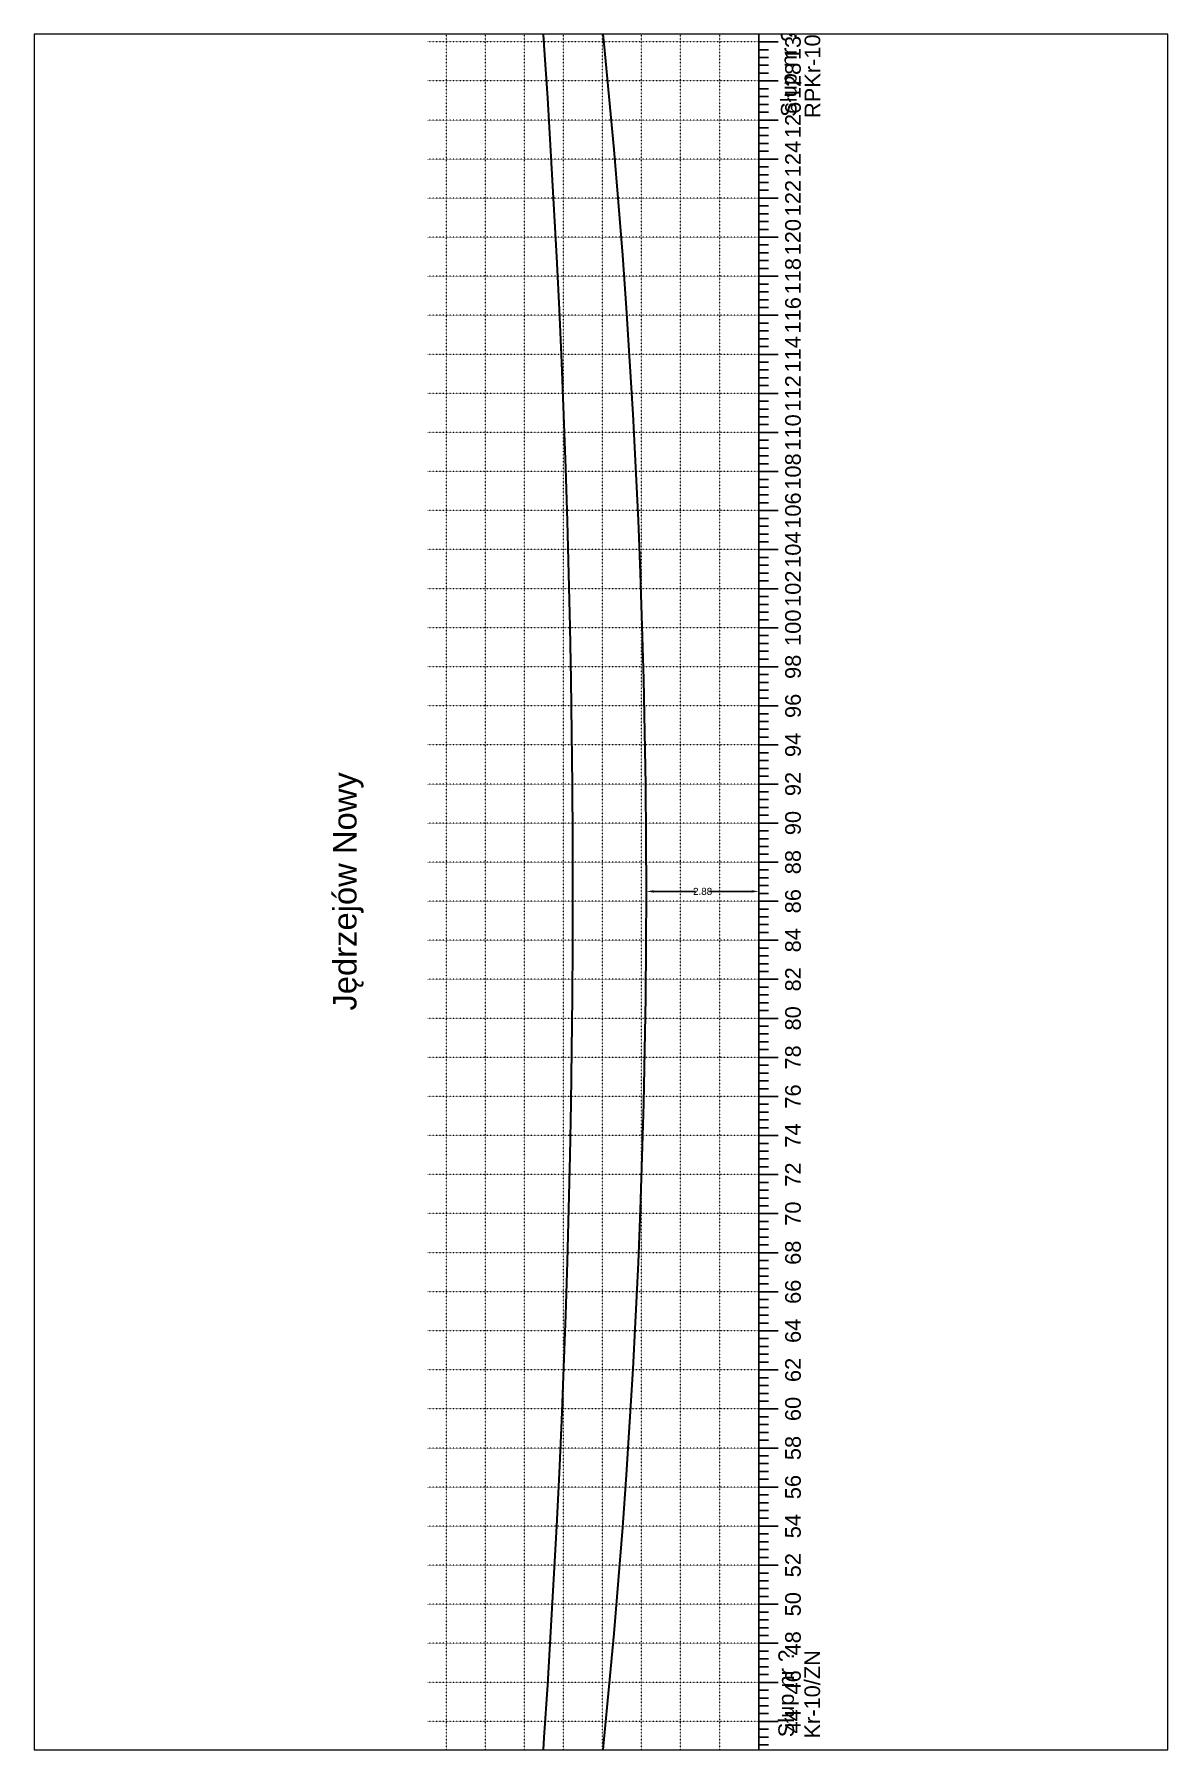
# Paper-space layout '8' of a CAD drawing. Header units: inches, sheet in millimetres. Extents: x 1 to 189, y 1 to 286.
# The model-space entities are those that its viewports show. They can reach past a viewport. Long polylines and large blocks are cut down to what shows.
import ezdxf
from ezdxf.enums import TextEntityAlignment as Align

# ---------------------------------------------------------------- set-up
doc = ezdxf.new("R2010")
doc.units = ezdxf.units.IN
doc.header["$MEASUREMENT"] = 0
doc.linetypes.add('ACAD_ISO07W100', pattern=[3, 0, -3])
doc.layers.add('ramka', color=7, linetype='Continuous', plot=False)
doc.styles.get("Standard").update_dxf_attribs({"font": 'arial.ttf'})
doc.dimstyles.get("Standard").update_dxf_attribs({"dimtxt": 0.25, "dimasz": 0.18, "dimexe": 0.18, "dimexo": 0.0625, "dimgap": -0.09, "dimtad": 0, "dimtih": 1, "dimtoh": 1, "dimzin": 0, "dimdsep": 46, "dimtxsty": 'Standard', "dimcen": 0.09, "dimadec": 0, "dimazin": 0, "dimtfac": 1, "dimtofl": 0, "dimtmove": 0, "dimatfit": 3, "dimfxl": 1, "dimtolj": 1, "dimtzin": 0, "dimarcsym": 0})

# ---------------------------------------------------------------- blocks, each defined once
blk = doc.blocks.new('*D9')
at = {"color": 0, "lineweight": -2}
for p, q in [((-173.035, 1344.029), (-173.035, 1344.154)), ((-172.855, 1343.974), (-171.778, 1343.974)), ((-170.34, 1343.974), (-171.418, 1343.974)), ((-170.16, 1343.879), (-170.16, 1344.154))]:
    blk.add_line(p, q, dxfattribs=at)
at = {"color": 0}
for points in [[(-172.855, 1344.004), (-172.855, 1343.944), (-173.035, 1343.974)], [(-170.34, 1344.004), (-170.34, 1343.944), (-170.16, 1343.974)]]:
    blk.add_solid(points, dxfattribs=at)
at = {"layer": 'Defpoints', "color": 0}
for p in [(-173.035, 1343.966), (-170.16, 1343.974), (-170.16, 1343.816)]:
    blk.add_point(p, dxfattribs=at)
at = {"color": 0, "lineweight": 25, "insert": (-171.598, 1343.974), "char_height": 0.18, "attachment_point": 5}
blk.add_mtext('\\A1;2.88', dxfattribs=at)

msp = doc.modelspace()

# ---------------------------------------------------------------- linework, layer by layer
for p, q in [((-170.16, 1300.724), (-170.16, 1387.224)), ((-170.16, 1366.124), (-169.91, 1366.124)), ((-170.16, 1365.924), (-169.91, 1365.924)), ((-170.16, 1365.724), (-169.66, 1365.724)), ((-170.16, 1365.524), (-169.91, 1365.524)), ((-170.16, 1365.324), (-169.91, 1365.324)), ((-170.16, 1365.124), (-169.91, 1365.124)), ((-170.16, 1364.924), (-169.91, 1364.924)), ((-170.16, 1364.724), (-169.66, 1364.724)), ((-170.16, 1364.524), (-169.91, 1364.524)), ((-170.16, 1364.324), (-169.91, 1364.324)), ((-170.16, 1364.124), (-169.91, 1364.124)), ((-170.16, 1363.924), (-169.91, 1363.924)), ((-170.16, 1363.724), (-169.66, 1363.724)), ((-170.16, 1363.524), (-169.91, 1363.524)), ((-170.16, 1363.324), (-169.91, 1363.324)), ((-170.16, 1363.124), (-169.91, 1363.124)), ((-170.16, 1362.924), (-169.91, 1362.924)), ((-170.16, 1362.724), (-169.66, 1362.724)), ((-170.16, 1362.524), (-169.91, 1362.524)), ((-170.16, 1362.324), (-169.91, 1362.324)), ((-170.16, 1362.124), (-169.91, 1362.124)), ((-170.16, 1361.924), (-169.91, 1361.924)), ((-170.16, 1361.724), (-169.66, 1361.724)), ((-170.16, 1361.524), (-169.91, 1361.524)), ((-170.16, 1361.324), (-169.91, 1361.324)), ((-170.16, 1361.124), (-169.91, 1361.124)), ((-170.16, 1360.924), (-169.91, 1360.924)), ((-170.16, 1360.724), (-169.66, 1360.724)), ((-170.16, 1360.524), (-169.91, 1360.524)), ((-170.16, 1360.324), (-169.91, 1360.324)), ((-170.16, 1360.124), (-169.91, 1360.124)), ((-170.16, 1359.924), (-169.91, 1359.924)), ((-170.16, 1359.724), (-169.66, 1359.724)), ((-170.16, 1359.524), (-169.91, 1359.524)), ((-170.16, 1359.324), (-169.91, 1359.324)), ((-170.16, 1359.124), (-169.91, 1359.124)), ((-170.16, 1358.924), (-169.91, 1358.924)), ((-170.16, 1358.724), (-169.66, 1358.724)), ((-170.16, 1358.524), (-169.91, 1358.524)), ((-170.16, 1358.324), (-169.91, 1358.324)), ((-170.16, 1358.124), (-169.91, 1358.124)), ((-170.16, 1357.924), (-169.91, 1357.924)), ((-170.16, 1357.724), (-169.66, 1357.724)), ((-170.16, 1357.524), (-169.91, 1357.524)), ((-170.16, 1357.324), (-169.91, 1357.324)), ((-170.16, 1357.124), (-169.91, 1357.124)), ((-170.16, 1356.924), (-169.91, 1356.924)), ((-170.16, 1356.724), (-169.66, 1356.724)), ((-170.16, 1356.524), (-169.91, 1356.524)), ((-170.16, 1356.324), (-169.91, 1356.324)), ((-170.16, 1356.124), (-169.91, 1356.124)), ((-170.16, 1355.924), (-169.91, 1355.924)), ((-170.16, 1355.724), (-169.66, 1355.724)), ((-170.16, 1355.524), (-169.91, 1355.524)), ((-170.16, 1355.324), (-169.91, 1355.324)), ((-170.16, 1355.124), (-169.91, 1355.124)), ((-170.16, 1354.924), (-169.91, 1354.924)), ((-170.16, 1354.724), (-169.66, 1354.724)), ((-170.16, 1354.524), (-169.91, 1354.524)), ((-170.16, 1354.324), (-169.91, 1354.324)), ((-170.16, 1354.124), (-169.91, 1354.124)), ((-170.16, 1353.924), (-169.91, 1353.924)), ((-170.16, 1353.724), (-169.66, 1353.724)), ((-170.16, 1353.524), (-169.91, 1353.524)), ((-170.16, 1353.324), (-169.91, 1353.324)), ((-170.16, 1353.124), (-169.91, 1353.124)), ((-170.16, 1352.924), (-169.91, 1352.924)), ((-170.16, 1352.724), (-169.66, 1352.724)), ((-170.16, 1352.524), (-169.91, 1352.524)), ((-170.16, 1352.324), (-169.91, 1352.324)), ((-170.16, 1352.124), (-169.91, 1352.124)), ((-170.16, 1351.924), (-169.91, 1351.924)), ((-170.16, 1351.724), (-169.66, 1351.724)), ((-170.16, 1351.524), (-169.91, 1351.524)), ((-170.16, 1351.324), (-169.91, 1351.324)), ((-170.16, 1351.124), (-169.91, 1351.124)), ((-170.16, 1350.924), (-169.91, 1350.924)), ((-170.16, 1350.724), (-169.66, 1350.724)), ((-170.16, 1350.524), (-169.91, 1350.524)), ((-170.16, 1350.324), (-169.91, 1350.324)), ((-170.16, 1350.124), (-169.91, 1350.124)), ((-170.16, 1349.924), (-169.91, 1349.924)), ((-170.16, 1349.724), (-169.66, 1349.724)), ((-170.16, 1349.524), (-169.91, 1349.524)), ((-170.16, 1349.324), (-169.91, 1349.324)), ((-170.16, 1349.124), (-169.91, 1349.124)), ((-170.16, 1348.924), (-169.91, 1348.924)), ((-170.16, 1348.724), (-169.66, 1348.724)), ((-170.16, 1348.524), (-169.91, 1348.524)), ((-170.16, 1348.324), (-169.91, 1348.324)), ((-170.16, 1348.124), (-169.91, 1348.124)), ((-170.16, 1347.924), (-169.91, 1347.924)), ((-170.16, 1347.724), (-169.66, 1347.724)), ((-170.16, 1347.524), (-169.91, 1347.524)), ((-170.16, 1347.324), (-169.91, 1347.324)), ((-170.16, 1347.124), (-169.91, 1347.124)), ((-170.16, 1346.924), (-169.91, 1346.924)), ((-170.16, 1346.724), (-169.66, 1346.724)), ((-170.16, 1346.524), (-169.91, 1346.524)), ((-170.16, 1346.324), (-169.91, 1346.324)), ((-170.16, 1346.124), (-169.91, 1346.124)), ((-170.16, 1345.924), (-169.91, 1345.924)), ((-170.16, 1345.724), (-169.66, 1345.724)), ((-170.16, 1345.524), (-169.91, 1345.524)), ((-170.16, 1345.324), (-169.91, 1345.324)), ((-170.16, 1345.124), (-169.91, 1345.124)), ((-170.16, 1344.924), (-169.91, 1344.924)), ((-170.16, 1344.724), (-169.66, 1344.724)), ((-170.16, 1344.524), (-169.91, 1344.524)), ((-170.16, 1344.324), (-169.91, 1344.324)), ((-170.16, 1344.124), (-169.91, 1344.124)), ((-170.16, 1343.924), (-169.91, 1343.924)), ((-170.16, 1343.724), (-169.66, 1343.724)), ((-170.16, 1343.524), (-169.91, 1343.524)), ((-170.16, 1343.324), (-169.91, 1343.324)), ((-170.16, 1343.124), (-169.91, 1343.124)), ((-170.16, 1342.924), (-169.91, 1342.924)), ((-170.16, 1342.724), (-169.66, 1342.724)), ((-170.16, 1342.524), (-169.91, 1342.524)), ((-170.16, 1342.324), (-169.91, 1342.324)), ((-170.16, 1342.124), (-169.91, 1342.124)), ((-170.16, 1341.924), (-169.91, 1341.924)), ((-170.16, 1341.724), (-169.66, 1341.724)), ((-170.16, 1341.524), (-169.91, 1341.524)), ((-170.16, 1341.324), (-169.91, 1341.324)), ((-170.16, 1341.124), (-169.91, 1341.124)), ((-170.16, 1340.924), (-169.91, 1340.924)), ((-170.16, 1340.724), (-169.66, 1340.724)), ((-170.16, 1340.524), (-169.91, 1340.524)), ((-170.16, 1340.324), (-169.91, 1340.324)), ((-170.16, 1340.124), (-169.91, 1340.124)), ((-170.16, 1339.924), (-169.91, 1339.924)), ((-170.16, 1339.724), (-169.66, 1339.724)), ((-170.16, 1339.524), (-169.91, 1339.524)), ((-170.16, 1339.324), (-169.91, 1339.324)), ((-170.16, 1339.124), (-169.91, 1339.124)), ((-170.16, 1338.924), (-169.91, 1338.924)), ((-170.16, 1338.724), (-169.66, 1338.724)), ((-170.16, 1338.524), (-169.91, 1338.524)), ((-170.16, 1338.324), (-169.91, 1338.324)), ((-170.16, 1338.124), (-169.91, 1338.124)), ((-170.16, 1337.924), (-169.91, 1337.924)), ((-170.16, 1337.724), (-169.66, 1337.724)), ((-170.16, 1337.524), (-169.91, 1337.524)), ((-170.16, 1337.324), (-169.91, 1337.324)), ((-170.16, 1337.124), (-169.91, 1337.124)), ((-170.16, 1336.924), (-169.91, 1336.924)), ((-170.16, 1336.724), (-169.66, 1336.724)), ((-170.16, 1336.524), (-169.91, 1336.524)), ((-170.16, 1336.324), (-169.91, 1336.324)), ((-170.16, 1336.124), (-169.91, 1336.124)), ((-170.16, 1335.924), (-169.91, 1335.924)), ((-170.16, 1335.724), (-169.66, 1335.724)), ((-170.16, 1335.524), (-169.91, 1335.524)), ((-170.16, 1335.324), (-169.91, 1335.324)), ((-170.16, 1335.124), (-169.91, 1335.124)), ((-170.16, 1334.924), (-169.91, 1334.924)), ((-170.16, 1334.724), (-169.66, 1334.724)), ((-170.16, 1334.524), (-169.91, 1334.524)), ((-170.16, 1334.324), (-169.91, 1334.324)), ((-170.16, 1334.124), (-169.91, 1334.124)), ((-170.16, 1333.924), (-169.91, 1333.924)), ((-170.16, 1333.724), (-169.66, 1333.724)), ((-170.16, 1333.524), (-169.91, 1333.524)), ((-170.16, 1333.324), (-169.91, 1333.324)), ((-170.16, 1333.124), (-169.91, 1333.124)), ((-170.16, 1332.924), (-169.91, 1332.924)), ((-170.16, 1332.724), (-169.66, 1332.724)), ((-170.16, 1332.524), (-169.91, 1332.524)), ((-170.16, 1332.324), (-169.91, 1332.324)), ((-170.16, 1332.124), (-169.91, 1332.124)), ((-170.16, 1331.924), (-169.91, 1331.924)), ((-170.16, 1331.724), (-169.66, 1331.724)), ((-170.16, 1331.524), (-169.91, 1331.524)), ((-170.16, 1331.324), (-169.91, 1331.324)), ((-170.16, 1331.124), (-169.91, 1331.124)), ((-170.16, 1330.924), (-169.91, 1330.924)), ((-170.16, 1330.724), (-169.66, 1330.724)), ((-170.16, 1330.524), (-169.91, 1330.524)), ((-170.16, 1330.324), (-169.91, 1330.324)), ((-170.16, 1330.124), (-169.91, 1330.124)), ((-170.16, 1329.924), (-169.91, 1329.924)), ((-170.16, 1329.724), (-169.66, 1329.724)), ((-170.16, 1329.524), (-169.91, 1329.524)), ((-170.16, 1329.324), (-169.91, 1329.324)), ((-170.16, 1329.124), (-169.91, 1329.124)), ((-170.16, 1328.924), (-169.91, 1328.924)), ((-170.16, 1328.724), (-169.66, 1328.724)), ((-170.16, 1328.524), (-169.91, 1328.524)), ((-170.16, 1328.324), (-169.91, 1328.324)), ((-170.16, 1328.124), (-169.91, 1328.124)), ((-170.16, 1327.924), (-169.91, 1327.924)), ((-170.16, 1327.724), (-169.66, 1327.724)), ((-170.16, 1327.524), (-169.91, 1327.524)), ((-170.16, 1327.324), (-169.91, 1327.324)), ((-170.16, 1327.124), (-169.91, 1327.124)), ((-170.16, 1326.924), (-169.91, 1326.924)), ((-170.16, 1326.724), (-169.66, 1326.724)), ((-170.16, 1326.524), (-169.91, 1326.524)), ((-170.16, 1326.324), (-169.91, 1326.324)), ((-170.16, 1326.124), (-169.91, 1326.124)), ((-170.16, 1325.924), (-169.91, 1325.924)), ((-170.16, 1325.724), (-169.66, 1325.724)), ((-170.16, 1325.524), (-169.91, 1325.524)), ((-170.16, 1325.324), (-169.91, 1325.324)), ((-170.16, 1325.124), (-169.91, 1325.124)), ((-170.16, 1324.924), (-169.91, 1324.924)), ((-170.16, 1324.724), (-169.66, 1324.724)), ((-170.16, 1324.524), (-169.91, 1324.524)), ((-170.16, 1324.324), (-169.91, 1324.324)), ((-170.16, 1324.124), (-169.91, 1324.124)), ((-170.16, 1323.924), (-169.91, 1323.924)), ((-170.16, 1323.724), (-169.66, 1323.724)), ((-170.16, 1323.524), (-169.91, 1323.524)), ((-170.16, 1323.324), (-169.91, 1323.324)), ((-170.16, 1323.124), (-169.91, 1323.124)), ((-170.16, 1322.924), (-169.91, 1322.924)), ((-170.16, 1322.724), (-169.66, 1322.724)), ((-170.16, 1322.524), (-169.91, 1322.524)), ((-170.16, 1322.324), (-169.91, 1322.324)), ((-170.16, 1322.124), (-169.91, 1322.124)), ((-170.16, 1321.924), (-169.91, 1321.924))]:
    msp.add_line(p, q)
at = {"linetype": 'ACAD_ISO07W100', "lineweight": 15, "ltscale": 0.1}
for p, q in [((-178.16, 1300.724), (-178.16, 1386.724)), ((-177.16, 1300.724), (-177.16, 1386.724)), ((-176.16, 1300.724), (-176.16, 1386.724)), ((-175.16, 1300.724), (-175.16, 1386.724)), ((-174.16, 1300.724), (-174.16, 1386.724)), ((-173.16, 1300.724), (-173.16, 1386.724)), ((-172.16, 1300.724), (-172.16, 1386.724)), ((-171.16, 1300.724), (-171.16, 1386.724)), ((-170.16, 1300.724), (-170.16, 1386.724)), ((-170.16, 1365.724), (-178.66, 1365.724)), ((-170.16, 1364.724), (-178.66, 1364.724)), ((-170.16, 1363.724), (-178.66, 1363.724)), ((-170.16, 1362.724), (-178.66, 1362.724)), ((-170.16, 1361.724), (-178.66, 1361.724)), ((-170.16, 1360.724), (-178.66, 1360.724)), ((-170.16, 1359.724), (-178.66, 1359.724)), ((-170.16, 1358.724), (-178.66, 1358.724)), ((-170.16, 1357.724), (-178.66, 1357.724)), ((-170.16, 1356.724), (-178.66, 1356.724)), ((-170.16, 1355.724), (-178.66, 1355.724)), ((-170.16, 1354.724), (-178.66, 1354.724)), ((-170.16, 1353.724), (-178.66, 1353.724)), ((-170.16, 1352.724), (-178.66, 1352.724)), ((-170.16, 1351.724), (-178.66, 1351.724)), ((-170.16, 1350.724), (-178.66, 1350.724)), ((-170.16, 1349.724), (-178.66, 1349.724)), ((-170.16, 1348.724), (-178.66, 1348.724)), ((-170.16, 1347.724), (-178.66, 1347.724)), ((-170.16, 1346.724), (-178.66, 1346.724)), ((-170.16, 1345.724), (-178.66, 1345.724)), ((-170.16, 1344.724), (-178.66, 1344.724)), ((-170.16, 1343.724), (-178.66, 1343.724)), ((-170.16, 1342.724), (-178.66, 1342.724)), ((-170.16, 1341.724), (-178.66, 1341.724)), ((-170.16, 1340.724), (-178.66, 1340.724)), ((-170.16, 1339.724), (-178.66, 1339.724)), ((-170.16, 1338.724), (-178.66, 1338.724)), ((-170.16, 1337.724), (-178.66, 1337.724)), ((-170.16, 1336.724), (-178.66, 1336.724)), ((-170.16, 1335.724), (-178.66, 1335.724)), ((-170.16, 1334.724), (-178.66, 1334.724)), ((-170.16, 1333.724), (-178.66, 1333.724)), ((-170.16, 1332.724), (-178.66, 1332.724)), ((-170.16, 1331.724), (-178.66, 1331.724)), ((-170.16, 1330.724), (-178.66, 1330.724)), ((-170.16, 1329.724), (-178.66, 1329.724)), ((-170.16, 1328.724), (-178.66, 1328.724)), ((-170.16, 1327.724), (-178.66, 1327.724)), ((-170.16, 1326.724), (-178.66, 1326.724)), ((-170.16, 1325.724), (-178.66, 1325.724)), ((-170.16, 1324.724), (-178.66, 1324.724)), ((-170.16, 1323.724), (-178.66, 1323.724)), ((-170.16, 1322.724), (-178.66, 1322.724))]:
    msp.add_line(p, q, dxfattribs=at)
at = {"lineweight": 30}
msp.add_arc((-494.404, 1343.974), 319.485, 352.21975, 7.78025, dxfattribs=at)
at = {"color": 3, "lineweight": 30}
msp.add_arc((-391.448, 1343.974), 218.412, 348.57881, 11.42119, dxfattribs=at)
at = {"layer": 'ramka'}
msp.add_line((-170.16, 1300.724), (-170.16, 1343.974), dxfattribs=at)

# ---------------------------------------------------------------- texts
for s, p in [('RPKr-10/ZN', (-168.586, 1363.775)), ('Słup nr ?', (-169.191, 1363.806)), ('Słup nr ?', (-169.258, 1322.319)), ('Kr-10/ZN', (-168.591, 1322.285))]:
    msp.add_text(s, height=0.4, rotation=90).set_placement(p)
for s, height, p in [('130', 0.4, (-169.084, 1365.724)), ('128', 0.4, (-169.084, 1364.724)), ('126', 0.4, (-169.084, 1363.724)), ('124', 0.4, (-169.084, 1362.724)), ('122', 0.4, (-169.084, 1361.724)), ('120', 0.4, (-169.084, 1360.724)), ('118', 0.4, (-169.084, 1359.724)), ('116', 0.4, (-169.084, 1358.724)), ('114', 0.4, (-169.084, 1357.724)), ('112', 0.4, (-169.084, 1356.724)), ('110', 0.4, (-169.084, 1355.724)), ('108', 0.4, (-169.084, 1354.724)), ('106', 0.4, (-169.084, 1353.724)), ('104', 0.4, (-169.084, 1352.724)), ('102', 0.4, (-169.084, 1351.724)), ('100', 0.4, (-169.084, 1350.724)), ('98', 0.4, (-169.084, 1349.724)), ('96', 0.4, (-169.084, 1348.724)), ('94', 0.4, (-169.084, 1347.724)), ('Jędrzejów Nowy', 0.6, (-180.46, 1343.974)), ('92', 0.4, (-169.084, 1346.724)), ('90', 0.4, (-169.084, 1345.724)), ('88', 0.4, (-169.084, 1344.724)), ('86', 0.4, (-169.084, 1343.724)), ('84', 0.4, (-169.084, 1342.724)), ('82', 0.4, (-169.084, 1341.724)), ('80', 0.4, (-169.084, 1340.724)), ('78', 0.4, (-169.084, 1339.724)), ('76', 0.4, (-169.084, 1338.724)), ('74', 0.4, (-169.084, 1337.724)), ('72', 0.4, (-169.084, 1336.724)), ('70', 0.4, (-169.084, 1335.724)), ('68', 0.4, (-169.084, 1334.724)), ('66', 0.4, (-169.084, 1333.724)), ('64', 0.4, (-169.084, 1332.724)), ('62', 0.4, (-169.084, 1331.724)), ('60', 0.4, (-169.084, 1330.724)), ('58', 0.4, (-169.084, 1329.724)), ('56', 0.4, (-169.084, 1328.724)), ('54', 0.4, (-169.084, 1327.724)), ('52', 0.4, (-169.084, 1326.724)), ('50', 0.4, (-169.084, 1325.724)), ('48', 0.4, (-169.084, 1324.724)), ('46', 0.4, (-169.084, 1323.724)), ('44', 0.4, (-169.084, 1322.724)), ('42', 0.4, (-169.084, 1321.724))]:
    msp.add_text(s, height=height, rotation=90).set_placement(p, align=Align.CENTER)

# ---------------------------------------------------------------- dimensions: what is measured, and where the dimension line sits
at = {"lineweight": 25}
dim = msp.add_linear_dim(base=(-170.16, 1343.974), p1=(-173.035, 1343.966), p2=(-170.16, 1343.816), angle=180, text='2.88', dimstyle='Standard', dxfattribs=at)
dim.commit()
dim.dimension.update_dxf_attribs({"geometry": '*D9', "text_midpoint": (-171.598, 1343.974)})

psp = doc.layouts.new('8')

# ---------------------------------------------------------------- viewports
at = {"layer": '0', "lineweight": 25}
psp.add_viewport(center=(94.98, 143.48), size=(188.64, 285.463), view_center_point=(-174.2, 1343.959), view_height=43.9174, dxfattribs=at)

doc.saveas('drawing.dxf')
